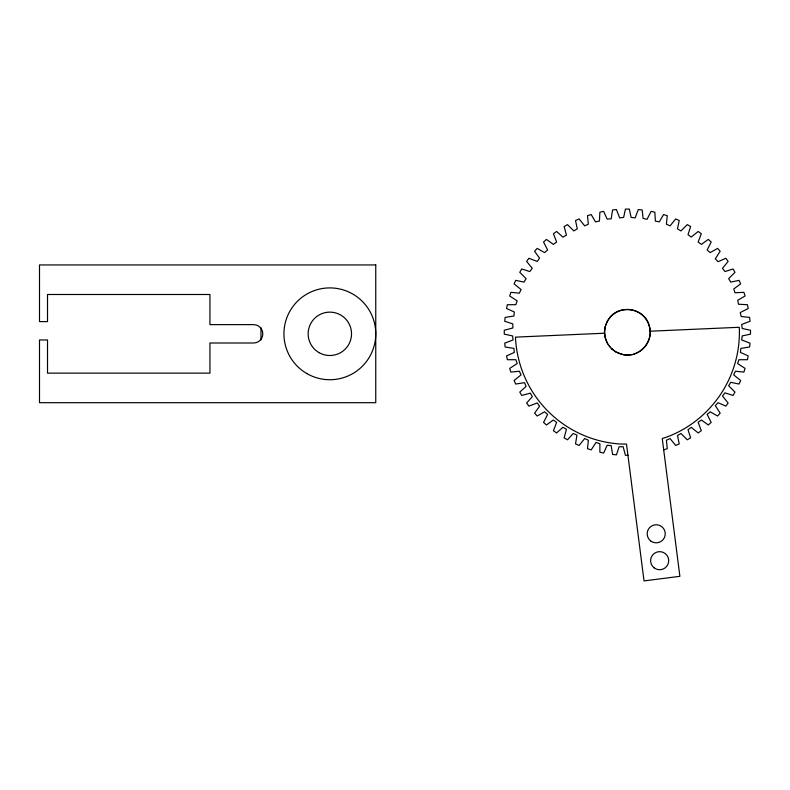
<?xml version="1.0" encoding="UTF-8"?>
<svg xmlns="http://www.w3.org/2000/svg" width="790" height="790" viewBox="0 0 790 790"><rect width="100%" height="100%" fill="white"/><g stroke="black" fill="none" stroke-linecap="round" stroke-linejoin="round"><path stroke-width="1.19" d="M605.209 326.26L604.429 332.205L605.209 338.15M622.461 354.483C638.745 358.897 655.058 341.162 649.104 325.352C644.541 307.221 617.326 303.814 608.112 319.95M607.5 320.73L605.604 325.352M611.983 349.032L615.904 352.083L622.461 354.443M608.152 344.47L609.959 346.84M621.444 310.026L620.525 310.49A22.782 22.782 0 0 0 628.386 354.957L632.336 354.493M633.323 354.384L634.242 353.92A22.782 22.782 0 0 0 626.381 309.453L622.431 309.917M605.634 339.078L607.5 343.68M663.59 449.895L667.274 448.7L666.405 440.247L670.058 438.529L675.687 445.471L679.232 443.891L677.484 435.576L680.94 433.483L687.261 439.793L690.618 437.858L688.021 429.78L691.23 427.331L698.182 432.95L701.313 430.669L698.123 422.324L701.441 420.023L708.324 425L711.207 422.403L707.149 414.434L710.21 411.807L717.577 416.024L720.174 413.15L715.315 405.645L718.08 402.712L725.852 406.139L728.123 403.009L722.504 396.057L724.953 392.837L733.041 395.444L734.976 392.087L728.657 385.767L730.76 382.311L739.065 384.049L740.645 380.513L733.703 374.885L735.431 371.231L743.874 372.09L745.069 368.407L737.583 363.538L738.917 359.726L747.409 359.697L748.209 355.905L740.467 352.429L740.803 348.41L749.621 346.998L750.026 343.146L741.692 339.937L742.195 335.928L750.5 334.14L750.5 330.269L742.195 328.482L741.692 324.473L750.026 321.263L749.621 317.412L741.178 316.494L740.25 312.563L748.209 308.505L747.409 304.713L738.482 304.239L737.732 300.269L745.069 296.003L743.874 292.32L734.947 292.774L733.792 288.913L740.645 283.896L739.065 280.361L730.76 282.099L728.657 278.643L734.976 272.323L733.041 268.965L724.953 271.572L722.504 268.353L728.123 261.401L725.852 258.271L718.08 261.697L715.315 258.765L720.174 251.26L717.577 248.386L710.21 252.612L707.149 249.976L711.207 242.007L708.324 239.419L701.441 244.387L698.123 242.086L701.313 233.741L698.182 231.46L691.23 237.079L688.021 234.63L690.618 226.552L687.261 224.617L680.94 230.927L677.484 228.833L679.232 220.519L675.687 218.939L670.058 225.881L666.405 224.163L667.274 215.71L663.59 214.515L659.314 221.852L655.354 221.101L654.87 212.184L651.088 211.374L647.02 219.334L643.09 218.405L642.181 209.962L638.32 209.557L635.111 217.902L631.111 217.388L629.314 209.083L625.443 209.083L623.656 217.388L619.646 217.902L616.437 209.557L612.586 209.962L611.183 218.791L607.155 219.126L603.679 211.374L599.887 212.184L599.413 221.101L595.443 221.852L591.177 214.515L587.493 215.71L588.352 224.163L584.709 225.881L579.07 218.939L575.535 220.519L577.273 228.833L573.826 230.927L567.496 224.617L564.149 226.552L566.45 235.183L562.914 237.128L556.585 231.46L553.444 233.741L556.644 242.086L553.326 244.387L546.443 239.419L543.56 242.007L547.608 249.976L544.547 252.612L537.18 248.386L534.593 251.26L539.56 258.152L537.259 261.47L528.915 258.271L526.634 261.401L532.253 268.353L529.813 271.572L521.726 268.965L519.79 272.323L526.101 278.643L524.007 282.099L515.692 280.361L514.122 283.896L521.064 289.525L519.336 293.179L510.893 292.32L509.688 296.003L517.183 300.872L515.85 304.683L507.358 304.713L506.548 308.505L514.3 311.981L513.964 316L505.136 317.412L504.731 321.263L512.809 323.91L512.898 327.949L504.267 330.269L504.267 334.14L512.562 335.928L513.075 339.937L504.731 343.146L505.136 346.998L513.964 348.41L514.3 352.429L506.548 355.905L507.358 359.697L515.85 359.726L517.183 363.538L509.688 368.407L510.893 372.09L519.336 371.231L521.064 374.885L514.122 380.513L515.692 384.049L524.52 382.656L526.081 386.389L519.79 392.087L521.726 395.444L530.357 393.134L532.302 396.679L526.634 403.009L528.915 406.139L537.259 402.94L539.56 406.267L534.593 413.15L537.18 416.024L544.547 411.807L547.608 414.434L543.56 422.403L546.443 425L553.326 420.023L556.644 422.324L553.444 430.669L556.585 432.95L562.914 427.281L566.45 429.227L564.149 437.858L567.496 439.793L573.204 433.503L576.927 435.063L575.535 443.891L579.07 445.471L584.709 438.529L588.352 440.247L587.493 448.7L591.177 449.895L596.055 442.41L599.867 443.743L599.887 452.226L603.679 453.035L607.155 445.284L611.183 445.619L612.586 454.447L616.437 454.852L619.083 446.785L623.122 446.696L625.443 455.326L628.346 455.326M650.14 331.207L739.302 327.277A112.032 112.032 0 0 1 666.661 437.127L662.237 438.519L679.884 576.315L644.028 580.917L626.5 444.079L620.585 444.029A112.032 112.032 0 0 1 515.465 337.132L604.626 333.212M611.144 348.439L612.003 349.002M260.967 327.731L260.967 339.907M375.754 264.946L39.5 264.946L39.5 321.599L47.519 321.599L47.519 294.492L209.942 294.492L209.942 324.631L253.62 324.631A9.184 9.184 0 0 1 262.803 333.815A9.184 9.184 0 0 1 253.62 342.998L209.942 342.998L209.942 373.137L47.519 373.137L47.519 339.967L39.5 339.967L39.5 402.693L375.754 402.693L375.754 264.946M650.683 540.943A9.036 9.036 0 0 0 665.17 534.998A9.036 9.036 0 0 0 652.787 525.429A9.036 9.036 0 0 0 650.683 540.943M654.13 567.842A9.036 9.036 0 0 0 668.617 561.897A9.036 9.036 0 0 0 656.233 552.329A9.036 9.036 0 0 0 654.13 567.842M318.992 352.607A21.695 21.695 0 0 0 351.53 333.815A21.695 21.695 0 0 0 318.992 315.032A21.695 21.695 0 0 0 318.992 352.607M306.875 373.581A45.919 45.919 0 0 0 375.754 333.815A45.919 45.919 0 0 0 306.875 294.058A45.919 45.919 0 0 0 306.875 373.581"/></g></svg>
